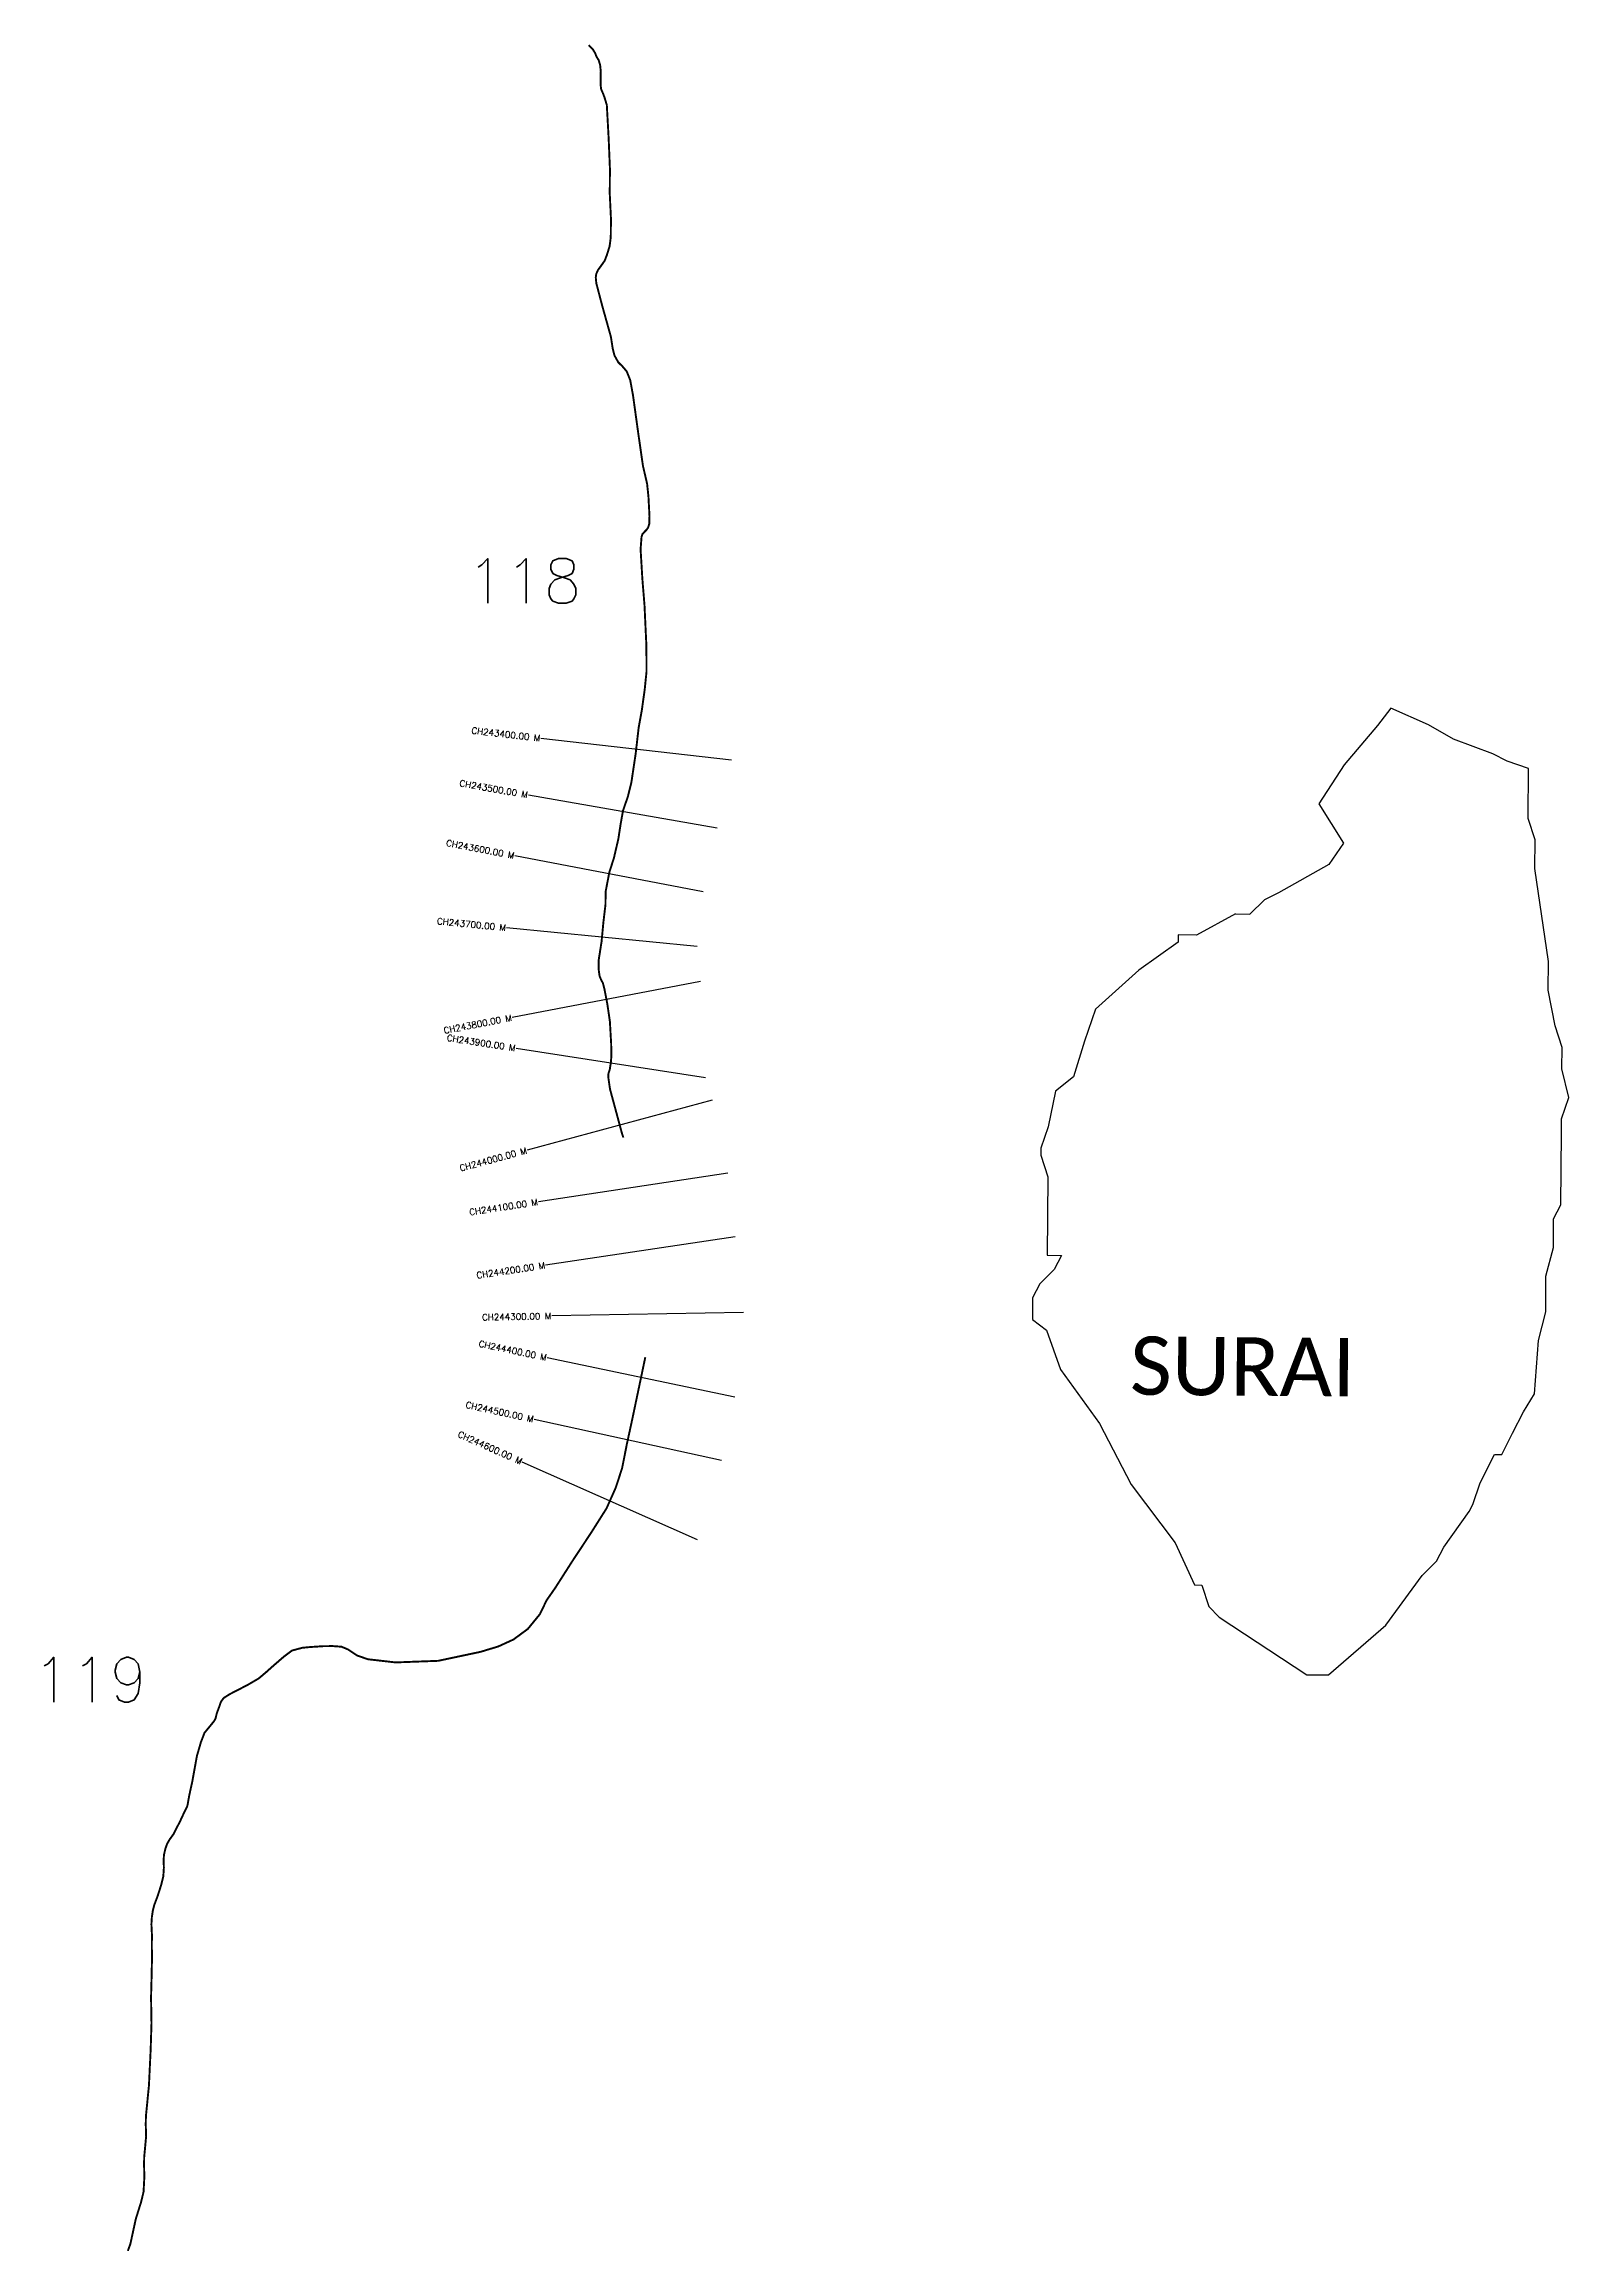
# Model space of a CAD drawing. Header units: metres. Extents: x 278581 to 280968, y 2046217 to 2049674.
import ezdxf
from ezdxf.enums import TextEntityAlignment as Align

# ---------------------------------------------------------------- set-up
doc = ezdxf.new("R2010")
doc.units = ezdxf.units.M
for name, color, linetype in [('CS', 134, 'Continuous'), ('CSMark', 6, 'Continuous'), ('NATURALLY PROTECTED', 3, 'Continuous'), ('village', 3, 'Continuous'), ('VILLAGE NAME', 250, 'Continuous')]:
    doc.layers.add(name, color=color, linetype=linetype)
doc.styles.get("Standard").update_dxf_attribs({"font": 'simplex.shx'})

msp = doc.modelspace()

# ---------------------------------------------------------------- linework, layer by layer
at = {"color": 6, "flags": 128}
msp.add_lwpolyline([(280446.6, 2048312.1), (280469, 2048311.9)], dxfattribs=at)
at = {"layer": 'CS'}
for p, q in [((279657.2, 2048552.7), (279359.1, 2048587)), ((279635.1, 2048446.5), (279339.6, 2048498.2)), ((279613, 2048346.7), (279318.4, 2048403)), ((279603.9, 2048261.2), (279305.4, 2048290.2)), ((279609, 2048206.2), (279314.3, 2048149.8)), ((279616.7, 2048055.5), (279320.2, 2048101.5)), ((279627.3, 2048020.3), (279337.7, 2047942)), ((279651.8, 2047905.9), (279355.2, 2047861.2)), ((279663.1, 2047806.5), (279366.4, 2047762)), ((279676.3, 2047687.9), (279376.3, 2047682.4)), ((279662.6, 2047555.2), (279369, 2047616.9)), ((279641.5, 2047456.2), (279348.5, 2047520.3)), ((279604.1, 2047331.7), (279329.9, 2047453.6))]:
    msp.add_line(p, q, dxfattribs=at)
at = {"layer": 'NATURALLY PROTECTED', "const_width": 3, "flags": 128}
for points in [[(279434, 2049672.7), (279435.4, 2049671.1), (279440.5, 2049665.8), (279443.9, 2049660.2), (279446.1, 2049654.5), (279449.6, 2049648.9), (279451.8, 2049641.1), (279452.8, 2049631.4), (279452.4, 2049617.6), (279452.4, 2049611.1), (279453.4, 2049603.5), (279456.5, 2049596.4), (279458.4, 2049591.4), (279462.2, 2049579), (279465.1, 2049526.5), (279467.1, 2049478.6), (279466.8, 2049440.3), (279468.7, 2049400.6), (279468.4, 2049371.7), (279466.6, 2049357.8), (279462.4, 2049344.2), (279459, 2049335.2), (279453.2, 2049327), (279448.5, 2049320.7), (279445.7, 2049314.4), (279444.9, 2049308.9), (279445.8, 2049299.6), (279455.2, 2049263.8), (279468.6, 2049215.9), (279471.4, 2049197.8), (279474.2, 2049186.7), (279480.1, 2049176), (279486.8, 2049169.4), (279493.2, 2049162), (279498.8, 2049148.3), (279503.2, 2049124.4), (279511.5, 2049064.3), (279518.8, 2049013.7), (279525.3, 2048985.6), (279527.4, 2048965.3), (279529, 2048935.1), (279528.6, 2048922.7), (279526.9, 2048917.2), (279524.4, 2048913.6), (279521.1, 2048910.3), (279517.8, 2048906.5), (279516.6, 2048902.6), (279515.1, 2048882.9), (279517.9, 2048836.2), (279521.2, 2048795.8), (279524.2, 2048731.4), (279524.4, 2048691.6), (279521.5, 2048663.2), (279517, 2048630.9), (279512.1, 2048604), (279507.3, 2048562.3), (279500.6, 2048517.5), (279495.2, 2048495.8), (279487.6, 2048473.9), (279483.8, 2048452.5), (279480.3, 2048429.6), (279473.3, 2048399.5), (279466.2, 2048377.4), (279460.4, 2048347.2), (279460.1, 2048326.5), (279456.8, 2048298.3), (279454, 2048268.6), (279449.4, 2048239.3), (279449.4, 2048225.6), (279450.8, 2048215), (279453.3, 2048208.9), (279456, 2048204), (279458.5, 2048194.4), (279463, 2048171.1), (279467, 2048143.8), (279469, 2048109.4), (279469.4, 2048090), (279468.6, 2048079.8), (279466.9, 2048068.7), (279464.8, 2048062.3), (279464.5, 2048056.4), (279467.2, 2048037.7), (279476.7, 2048002.6), (279485.4, 2047970.2), (279488.1, 2047961.8)], [(279522.5, 2047617.9), (279502, 2047520.4), (279493.6, 2047481.7), (279486.2, 2047444.2), (279476.3, 2047413.7), (279461.8, 2047381.1), (279437.9, 2047343.3), (279408.5, 2047298.8), (279381.6, 2047256.7), (279367.9, 2047237), (279357.5, 2047215.4), (279338.5, 2047192.2), (279316.1, 2047175.7), (279292.1, 2047164.7), (279264.2, 2047156.3), (279198.2, 2047142.3), (279131.5, 2047139.8), (279088, 2047144.8), (279071.2, 2047150.7), (279056.9, 2047160.2), (279046.8, 2047164.4), (279032.8, 2047165.4), (279018, 2047165.2), (278997.9, 2047163.9), (278985.4, 2047162.7), (278969.4, 2047158.4), (278956.8, 2047149), (278939.7, 2047134.2), (278928.4, 2047124.1), (278917.1, 2047114.6), (278899.8, 2047104.5), (278871.3, 2047089.8), (278862.4, 2047084), (278858.1, 2047078.1), (278855.2, 2047069.7), (278851.5, 2047059.7), (278849.6, 2047051.7), (278847.3, 2047047.8), (278839.3, 2047037.9), (278832.4, 2047029.6), (278826.6, 2047014.4), (278820.5, 2046993.2), (278813.2, 2046952.9), (278808.5, 2046931.5), (278805.6, 2046915.1), (278800.6, 2046904.9), (278794.2, 2046891.1), (278783.6, 2046870.5), (278778.1, 2046863), (278773.8, 2046855.7), (278771, 2046847.5), (278768.9, 2046838.2), (278768.4, 2046829.6), (278768.8, 2046818.4), (278767.9, 2046804.6), (278764.3, 2046790.4), (278759.3, 2046774.7), (278753.6, 2046759.6), (278751.4, 2046750.6), (278750, 2046741), (278749.3, 2046729.8), (278750.1, 2046712.6), (278749.9, 2046695.7), (278750.2, 2046677.8), (278749.6, 2046648.8), (278748.7, 2046614.9), (278749.4, 2046574.6), (278748.1, 2046533.3), (278745.4, 2046477.2), (278740.7, 2046429.3), (278740.4, 2046416), (278741, 2046397.8), (278738.4, 2046369.6), (278737.9, 2046364.2), (278737.8, 2046351.7), (278738.2, 2046333.5), (278737, 2046310.8), (278733.1, 2046294.6), (278724.8, 2046268.1), (278716.3, 2046228.9), (278712.3, 2046218.2)]]:
    msp.add_lwpolyline(points, dxfattribs=at)
at = {"layer": 'village', "color": 6}
msp.add_lwpolyline([(280446.6, 2048312.1), (280385.5, 2048279), (280356.9, 2048279.2), (280356.8, 2048268), (280295, 2048223.8), (280227.3, 2048162.8), (280210.2, 2048112.6), (280192.9, 2048056.8), (280164.8, 2048034.7), (280153.2, 2047978.8), (280141.7, 2047945.4), (280141.6, 2047934.2), (280152.6, 2047900.5), (280151.6, 2047777.5), (280173.9, 2047777.3), (280162.6, 2047755), (280140, 2047732.8), (280128.7, 2047710.6), (280128.4, 2047677), (280150.6, 2047660.1), (280172.5, 2047598.4), (280233.4, 2047514), (280282.9, 2047418.5), (280351.8, 2047326.9), (280382.4, 2047261.1), (280393.6, 2047261), (280404.5, 2047227.4), (280421.1, 2047210.5), (280558.2, 2047120.5), (280591.8, 2047120.3), (280682, 2047198), (280738.6, 2047275.9), (280761.1, 2047298.2), (280772.5, 2047320.5), (280812.1, 2047376.2), (280817.8, 2047387.3), (280829.3, 2047420.8), (280851.9, 2047465.4), (280863.2, 2047465.4), (280880.2, 2047498.8), (280897.3, 2047532.3), (280914.3, 2047560.2), (280920.6, 2047644.1), (280932.1, 2047688.8), (280932.5, 2047744.8), (280944.1, 2047789.5), (280944.4, 2047834.3), (280955.8, 2047856.6), (280956.7, 2047968.5), (280956.8, 2047990.9), (280968.3, 2048024.4), (280957.4, 2048069.3), (280957.7, 2048102.9), (280946.8, 2048136.6), (280936, 2048192.7), (280936.3, 2048237.5), (280915.1, 2048383.2), (280915.4, 2048428), (280904.4, 2048461.7), (280905, 2048540), (280871.5, 2048551.5), (280849.2, 2048562.9), (280787.8, 2048585.7), (280748.8, 2048608.4), (280689.7, 2048634.5), (280668.8, 2048607.1), (280616.3, 2048545.6), (280576.7, 2048484.4), (280615.3, 2048422.6), (280592.7, 2048389.2), (280514, 2048345.1), (280491.6, 2048334.1), (280469, 2048311.9)], dxfattribs=at)

# ---------------------------------------------------------------- texts
at = {"char_height": 70, "attachment_point": 1}
for s, insert in [('118', (279242.8, 2048868.6)), ('119', (278563.4, 2047147.8))]:
    msp.add_mtext_dynamic_manual_height_columns(s, width=95.172, gutter_width=1, heights=[0], dxfattribs=dict(at, insert=insert))
at = {"layer": 'CSMark'}
for s, rotation, p in [('CH243400.00 M', 353.4319, (279358.1, 2048587.1)), ('CH243500.00 M', 350.0758, (279338.6, 2048498.4)), ('CH243600.00 M', 349.1862, (279317.4, 2048403.2)), ('CH243700.00 M', 354.4479, (279304.4, 2048290.3)), ('CH243800.00 M', 10.8312, (279313.4, 2048149.6)), ('CH243900.00 M', 351.1751, (279319.2, 2048101.7)), ('CH244000.00 M', 15.1275, (279336.7, 2047941.8)), ('CH244100.00 M', 8.5816, (279354.2, 2047861)), ('CH244200.00 M', 8.517, (279365.5, 2047761.9)), ('CH244300.00 M', 1.0486, (279375.3, 2047682.3)), ('CH244400.00 M', 348.1309, (279368.1, 2047617.1)), ('CH244500.00 M', 347.6736, (279347.5, 2047520.5)), ('CH244600.00 M', 336.0342, (279329, 2047454))]:
    msp.add_text(s, height=10, rotation=rotation, dxfattribs=at).set_placement(p, align=Align.MIDDLE_RIGHT)
at = {"layer": 'VILLAGE NAME', "insert": (280281.7, 2047650.5), "char_height": 91.425, "attachment_point": 1, "rotation": 359.5442}
msp.add_mtext_dynamic_manual_height_columns('{\\fCalibri|b0|i0|c0|p34;SURAI}', width=798.716, gutter_width=457.1, heights=[0], dxfattribs=at)

doc.saveas('drawing.dxf')
